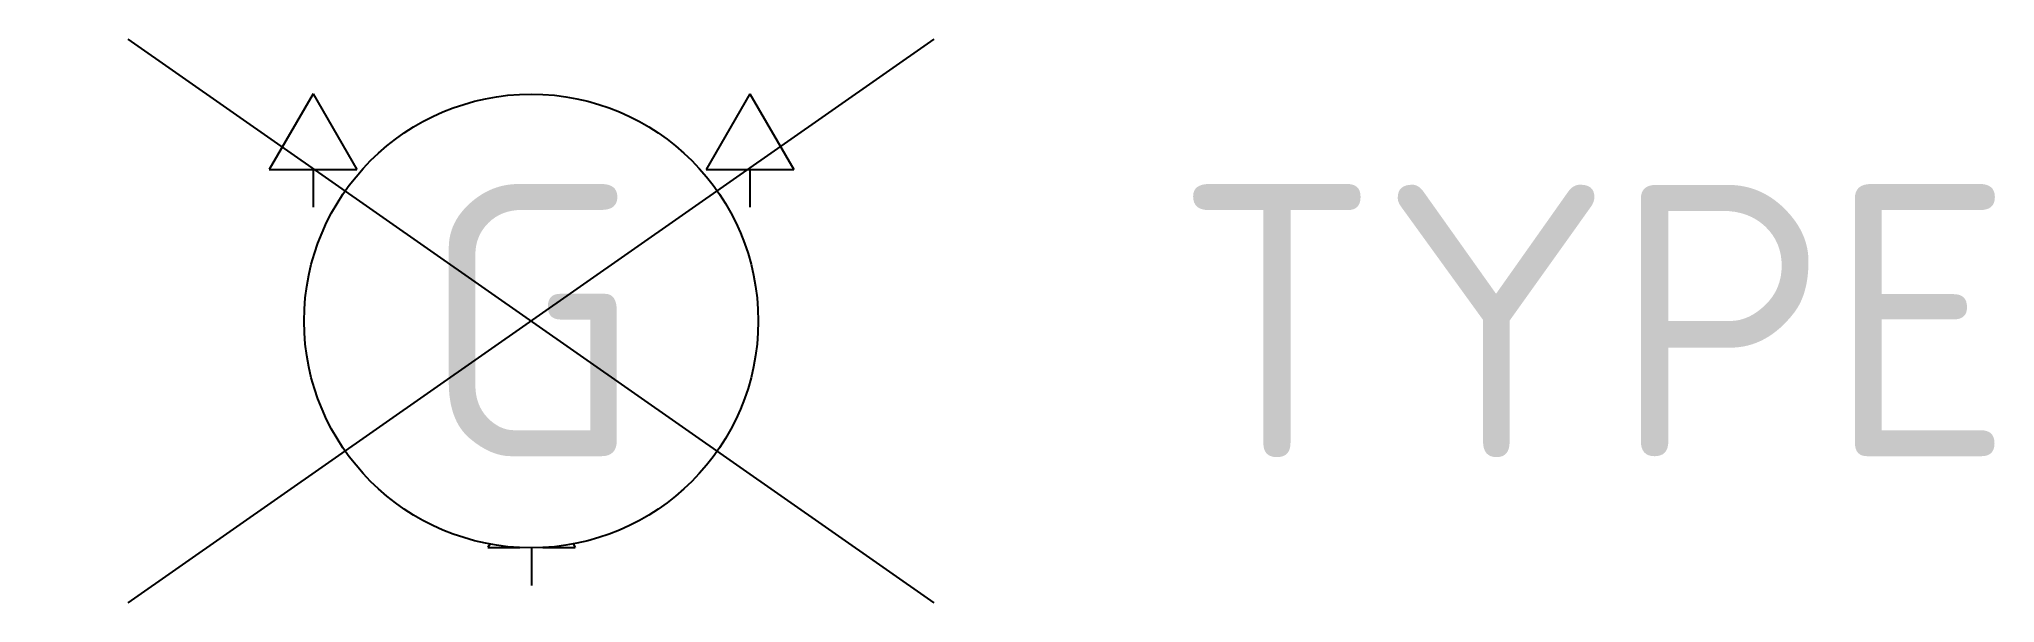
# Model space of a CAD drawing. Header units: metres. Extents: x -3.3 to 9.7, y -1.9 to 1.9.
import ezdxf
from ezdxf.enums import TextEntityAlignment as Align

# ---------------------------------------------------------------- set-up
doc = ezdxf.new("R2010")
doc.units = ezdxf.units.M
doc.layers.get('0').update_dxf_attribs({"lineweight": 25})
doc.styles.add('NLCS-ISO', font='NLCS-ISO.ttf')

msp = doc.modelspace()

# ---------------------------------------------------------------- hatches: boundary and pattern name
h = msp.add_hatch()
h.set_pattern_fill('AGR-BOS-SO', color=256, scale=0.5, pattern_type=2)
h.set_pattern_definition([(0, (-0.2887, -1.5), (1.4434, 2.5), [0.57735, -2.3094]), (240, (0, -1), (1.4434, -2.5), [0.5774, -2.3094]), (300, (0, -1), (2.8868, 6e-07), [0.5774, -2.3094]), (270, (0, -1.5), (1.44338, -2.5), [0.25, -4.75])])
edge = h.paths.add_edge_path()
edge.add_ellipse((0, 0), major_axis=(-3.25, 0), ratio=0.538461, start_angle=0, end_angle=360)
edge = h.paths.add_edge_path(flags=16)
edge.add_arc((0, 0), 1.5, 0, 360)

# ---------------------------------------------------------------- linework, layer by layer
for p, q in [((-2.662, -1.864), (2.662, 1.864)), ((2.662, -1.864), (-2.662, 1.864))]:
    msp.add_line(p, q)
msp.add_circle((0, 0), 1.5)

# ---------------------------------------------------------------- texts
at = {"style": 'NLCS-ISO'}
msp.add_text('G', height=1.8, dxfattribs=at).set_placement((0, 0), align=Align.MIDDLE_CENTER)
msp.add_attdef('TYPE', text='', height=1.8, dxfattribs=at).set_placement((4.25, 0), align=Align.MIDDLE_LEFT)

doc.saveas('drawing.dxf')
